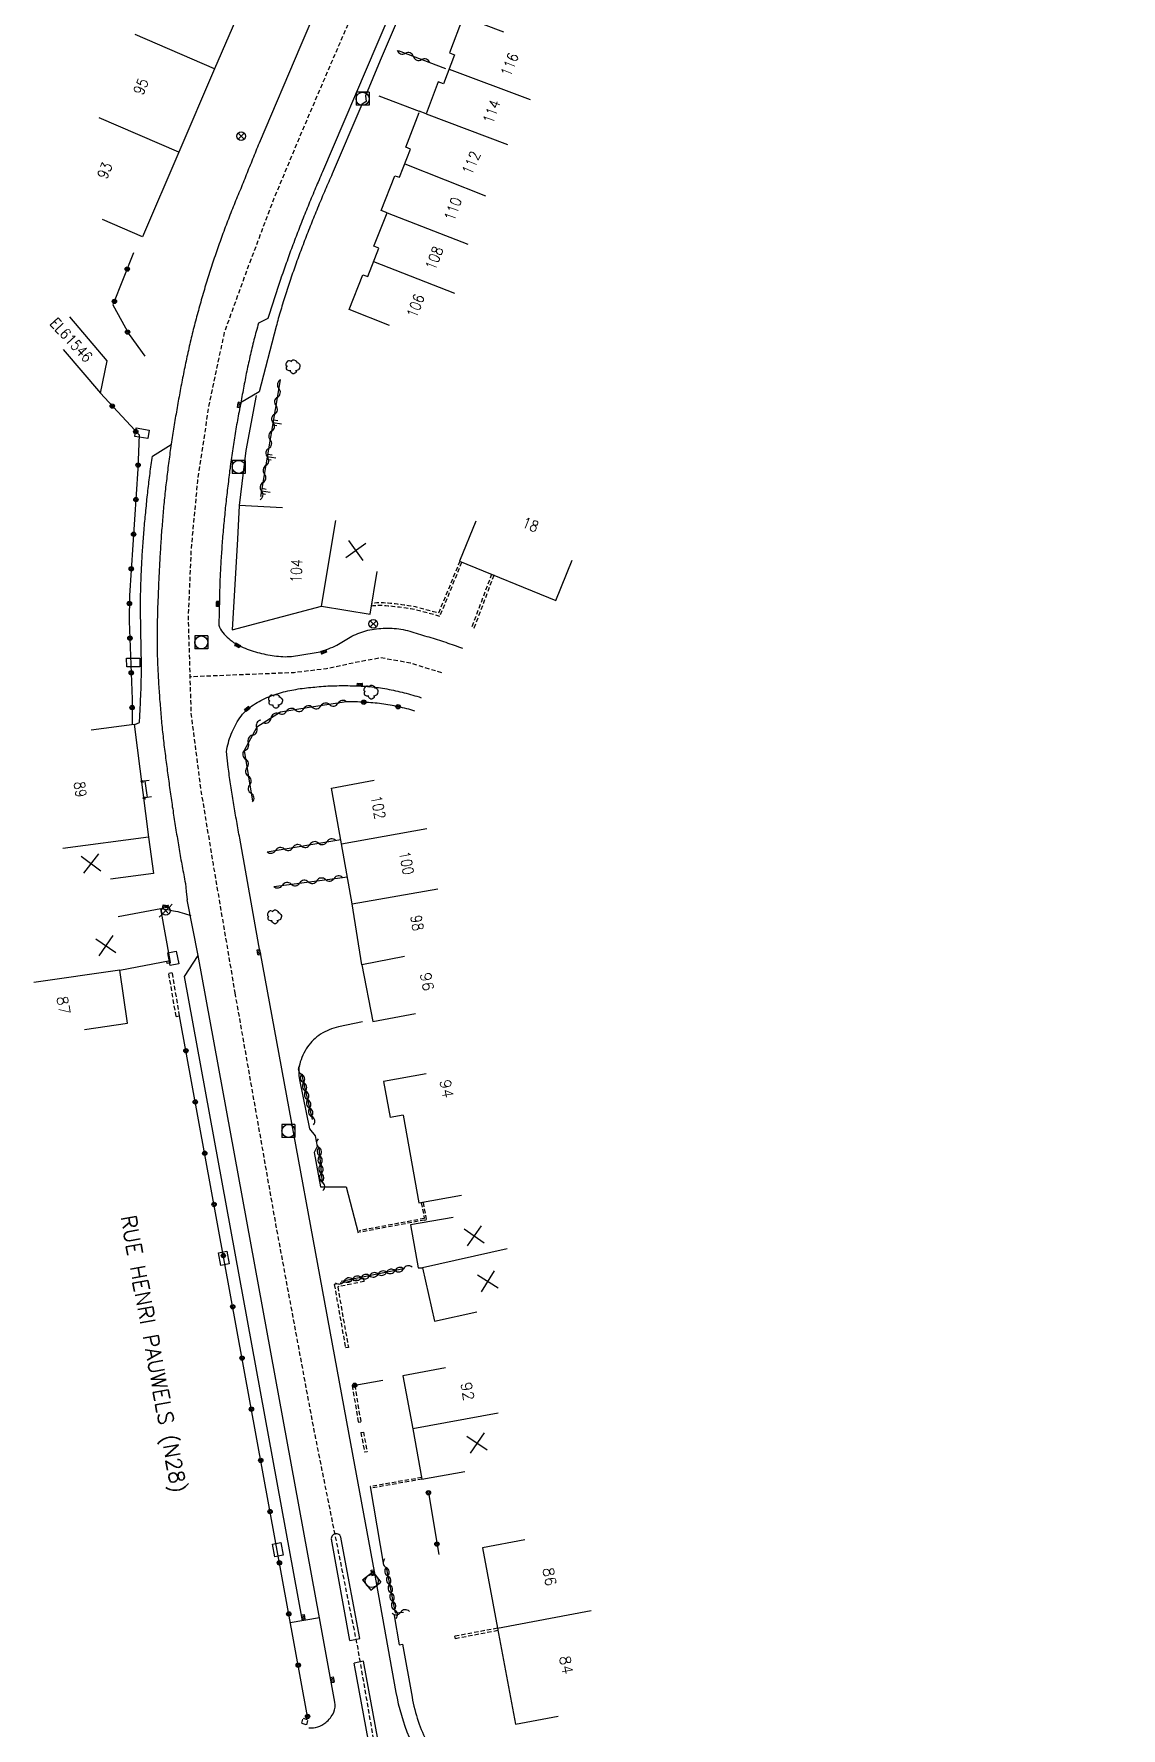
# Model space of a CAD drawing. Header units: millimetres. Extents: x 146015 to 146986, y 143000 to 144000.
# Drawn here: x 146299.7 to 146425, y 143536.3 to 143731.6 of the extents above; entities that cross this region are included whole.
import ezdxf
from ezdxf.enums import TextEntityAlignment as Align

# ---------------------------------------------------------------- set-up
doc = ezdxf.new("R2010")
doc.units = ezdxf.units.MM
doc.linetypes.add('DASHED', pattern=[0.75, 0.5, -0.25])
doc.layers.get('0').update_dxf_attribs({"linetype": 'CONTINUOUS'})
for name, color, linetype in [('W0001', 6, 'DASHED'), ('W0008', 7, 'CONTINUOUS'), ('W0017', 7, 'CONTINUOUS'), ('W0100', 7, 'CONTINUOUS'), ('W0105', 7, 'CONTINUOUS'), ('W0112', 1, 'DASHED'), ('W0211', 2, 'CONTINUOUS'), ('W0300', 7, 'CONTINUOUS'), ('W0310', 3, 'CONTINUOUS'), ('W0322', 7, 'CONTINUOUS'), ('W0400', 7, 'CONTINUOUS'), ('W0420', 7, 'CONTINUOUS'), ('W0454', 7, 'CONTINUOUS'), ('W0469', 7, 'CONTINUOUS'), ('W0984', 7, 'CONTINUOUS'), ('W0989', 7, 'CONTINUOUS'), ('W0991', 7, 'CONTINUOUS'), ('W1102', 7, 'CONTINUOUS'), ('W1471', 7, 'CONTINUOUS')]:
    doc.layers.add(name, color=color, linetype=linetype)
doc.styles.get("Standard").update_dxf_attribs({"font": 'romans.shx', "width": 0.85})

# ---------------------------------------------------------------- blocks, each defined once
blk = doc.blocks.new('T300')
for p, q in [((-0.8, 0.51), (-0.86, 0.34)), ((-0.86, 0.34), (-0.86, 0.17)), ((-0.86, 0.17), (-0.74, 0.06)), ((-0.69, 0.63), (-0.8, 0.51)), ((-0.8, -0.06), (-0.74, 0.06)), ((-0.74, 0.06), (-0.69, 0.11)), ((-0.57, 0.69), (-0.69, 0.63)), ((-0.46, 0.69), (-0.57, 0.69)), ((-0.29, 0.63), (-0.46, 0.69)), ((-0.29, 0.63), (-0.17, 0.74)), ((-0.23, 0.57), (-0.29, 0.63)), ((-0.17, 0.74), (-0.06, 0.8)), ((-0.06, 0.8), (0.06, 0.8)), ((0.06, 0.8), (0.23, 0.74)), ((0.23, 0.74), (0.34, 0.63)), ((0.34, 0.63), (0.4, 0.51)), ((0.46, 0.46), (0.34, 0.46)), ((0.4, 0.51), (0.4, 0.46)), ((0.57, 0.4), (0.46, 0.46)), ((0.57, 0.4), (0.69, 0.29)), ((0.69, 0.29), (0.74, 0.17)), ((0.74, 0.06), (0.69, -0.17)), ((0.74, 0.17), (0.74, 0.06)), ((-0.8, -0.17), (-0.8, -0.06)), ((-0.8, -0.23), (-0.8, -0.17)), ((-0.74, -0.34), (-0.8, -0.23)), ((-0.69, -0.4), (-0.74, -0.34)), ((-0.51, -0.46), (-0.69, -0.4)), ((-0.4, -0.46), (-0.51, -0.46)), ((-0.4, -0.46), (-0.34, -0.46)), ((-0.34, -0.46), (-0.34, -0.4)), ((-0.34, -0.51), (-0.34, -0.46)), ((-0.29, -0.63), (-0.34, -0.51)), ((-0.17, -0.74), (-0.29, -0.63)), ((-0.06, -0.8), (-0.17, -0.74)), ((0.06, -0.8), (-0.06, -0.8)), ((0.17, -0.74), (0.06, -0.8)), ((0.23, -0.69), (0.17, -0.74)), ((0.29, -0.46), (0.23, -0.46)), ((0.29, -0.63), (0.23, -0.69)), ((0.46, -0.4), (0.29, -0.46)), ((0.34, -0.51), (0.29, -0.63)), ((0.34, -0.51), (0.34, -0.46)), ((0.57, -0.34), (0.46, -0.4)), ((0.63, -0.29), (0.57, -0.34)), ((0.69, -0.17), (0.63, -0.29))]:
    blk.add_line(p, q)
blk = doc.blocks.new('T420')
for p, q in [((0.75, 0.75), (-0.75, 0.75)), ((-0.75, 0.75), (-0.75, -0.75)), ((0.75, 0.75), (0.75, -0.75)), ((0.75, -0.75), (-0.75, -0.75))]:
    blk.add_line(p, q)
blk.add_ellipse((0, 0), major_axis=(-0.53, 0.53), ratio=1, start_param=3.926991, end_param=10.210176)
blk = doc.blocks.new('T400')
for p, q in [((-0.15, 0.3), (0.15, 0.3)), ((-0.15, -0.25), (-0.15, 0.3)), ((-0.15, 0.15), (0.15, 0.15)), ((-0.15, 0), (0.15, 0)), ((0.15, 0.3), (0.15, -0.25)), ((-0.15, -0.15), (0.15, -0.15)), ((-0.15, -0.25), (-0.15, -0.3)), ((-0.15, -0.3), (0.15, -0.3)), ((0.15, -0.3), (0.15, -0.25))]:
    blk.add_line(p, q)
blk = doc.blocks.new('t105o')
for p, q in [((-0.5, 0), (0.5, 0)), ((0.5, 0), (0.2, 0.1)), ((0.5, 0), (0.2, -0.1))]:
    blk.add_line(p, q)
blk = doc.blocks.new('T454')
for p, q in [((-0.25, 0.25), (0.25, -0.25)), ((-0.25, -0.25), (0.25, 0.25)), ((0.75, 0.75), (0.375, 0.375)), ((-0.375, -0.375), (-0.75, -0.75))]:
    blk.add_line(p, q)
blk.add_ellipse((0, 0), major_axis=(0.354, 0.354), ratio=1, start_param=5.497787143782138, end_param=11.78097245096172)
blk = doc.blocks.new('t322o')
at = {"color": 0, "linetype": 'Continuous'}
for radius in [0.25, 0.15]:
    blk.add_circle((0, 0), radius, dxfattribs=at)
blk = doc.blocks.new('t310o')
at = {"color": 0, "linetype": 'Continuous'}
for centre, start, end in [((-0.5, 0.38), 216.8699, 323.1304), ((0.5, -0.37), 36.8699, 143.1303)]:
    blk.add_arc(centre, 0.625, start, end, dxfattribs=at)
blk = doc.blocks.new('t991o')
at = {"color": 0, "linetype": 'Continuous'}
for p, q in [((-1, 1), (1, -1)), ((-1, -1), (1, 1))]:
    blk.add_line(p, q, dxfattribs=at)
blk = doc.blocks.new('t211o')
at = {"color": 0, "linetype": 'Continuous'}
for p, q in [((-0.29, 0.5), (-0.29, 0)), ((0, 1), (0, 0)), ((0.29, 0.5), (0.29, 0))]:
    blk.add_line(p, q, dxfattribs=at)
blk = doc.blocks.new('T1471')
at = {"color": 0, "linetype": 'Continuous', "flags": 128}
blk.add_lwpolyline([(-0.75, -0.5), (-0.75, 0.5), (0.75, 0.5), (0.75, -0.5), (-0.75, -0.5)], dxfattribs=at)
blk = doc.blocks.new('T469')
at = {"color": 0, "linetype": 'Continuous', "flags": 128}
for points in [[(-0.35, 0.35), (0.35, -0.35)], [(-0.35, -0.35), (0.35, 0.35)]]:
    blk.add_lwpolyline(points, dxfattribs=at)
at = {"color": 0, "linetype": 'Continuous'}
blk.add_circle((0, 0), 0.5, dxfattribs=at)

msp = doc.modelspace()

# ---------------------------------------------------------------- linework, layer by layer
at = {"layer": 'W0001', "flags": 128}
for points in [[(146487.06, 144000), (146476.39, 143986.57), (146460.61, 143966.2), (146439.11, 143937.93), (146431.5, 143927.65), (146421.36, 143913.58), (146412.38, 143900.26), (146406.71, 143891.06), (146401.04, 143880.87), (146395.14, 143869.39), (146391.38, 143861.63), (146386.93, 143852.23), (146382.24, 143841.73), (146377.17, 143830.24), (146369.69, 143812.89), (146363.93, 143799.52), (146357.51, 143784.75), (146354.97, 143778.91), (146349.89, 143766.56), (146346.85, 143758.36), (146341.66, 143746.24), (146335.31, 143731.4), (146330.65, 143720.51), (146327.37, 143712.66), (146324.45, 143704.92), (146321.64, 143697.2), (146319.84, 143688.68), (146318.55, 143680.07), (146317.81, 143672.15), (146317.48, 143664.25), (146317.81, 143653.3), (146318.9, 143644.72), (146320.35, 143635.95), (146322.87, 143621.07)], [(146346.72, 143657.96), (146343.13, 143659.09), (146339.67, 143659.7), (146336.69, 143659.14), (146333.44, 143658.44), (146329.7, 143657.99), (146317.69, 143657.51)], [(146322.87, 143621.07), (146327.57, 143594.36), (146331.92, 143570.92), (146337.03, 143545.48), (146339.3, 143532.31), (146343.62, 143508.95), (146347.32, 143503.16), (146352.6, 143500.94), (146359.3, 143502.8), (146361.26, 143507.16), (146360.66, 143511.76), (146357.32, 143514.79), (146351.65, 143516.84), (146346.16, 143513.95), (146343.62, 143508.95)]]:
    msp.add_lwpolyline(points, dxfattribs=at)
at = {"layer": 'W0001'}
msp.add_lwpolyline([(146322.87, 143621.07), (146322.87, 143621.07)], dxfattribs=at)
at = {"layer": 'W0008', "flags": 128}
for points in [[(146346.4, 143767.46), (146330.49, 143730.35), (146325.66, 143719.03), (146325.57, 143718.8), (146325.47, 143718.57), (146325.38, 143718.34), (146325.29, 143718.12), (146325.2, 143717.89), (146325.1, 143717.66), (146325.01, 143717.43), (146324.92, 143717.2), (146324.83, 143716.98), (146324.74, 143716.75), (146324.64, 143716.52), (146324.55, 143716.29), (146324.46, 143716.06), (146324.37, 143715.84), (146324.27, 143715.61), (146324.18, 143715.38), (146324.09, 143715.15), (146324, 143714.92), (146323.91, 143714.69), (146323.81, 143714.47), (146323.72, 143714.24), (146323.63, 143714.01), (146323.54, 143713.78), (146323.44, 143713.55), (146323.34, 143713.32), (146323.24, 143713.09), (146323.15, 143712.85), (146323.05, 143712.62), (146322.96, 143712.39), (146322.86, 143712.16), (146322.77, 143711.92), (146322.67, 143711.69), (146322.58, 143711.46), (146322.49, 143711.22), (146322.39, 143710.99), (146322.3, 143710.75), (146322.21, 143710.52), (146322.12, 143710.28), (146322.03, 143710.05), (146321.94, 143709.81), (146321.85, 143709.58), (146321.76, 143709.34), (146321.67, 143709.11), (146321.59, 143708.87), (146321.5, 143708.64), (146321.41, 143708.4), (146321.33, 143708.16), (146321.24, 143707.93), (146321.16, 143707.69), (146321.07, 143707.45), (146320.99, 143707.22), (146320.9, 143706.98), (146320.82, 143706.74), (146320.74, 143706.5), (146320.66, 143706.27), (146320.58, 143706.03), (146320.5, 143705.79), (146320.42, 143705.55), (146320.34, 143705.31), (146320.26, 143705.07), (146320.18, 143704.83), (146320.1, 143704.59), (146320.02, 143704.35), (146319.94, 143704.11), (146319.87, 143703.87), (146319.79, 143703.63), (146319.72, 143703.39), (146319.64, 143703.14), (146319.57, 143702.9), (146319.49, 143702.66), (146319.42, 143702.42), (146319.35, 143702.18), (146319.28, 143701.94), (146319.21, 143701.69), (146319.13, 143701.45), (146319.06, 143701.21), (146318.99, 143700.97), (146318.93, 143700.72), (146318.86, 143700.48), (146318.79, 143700.24), (146318.72, 143699.99), (146318.66, 143699.75), (146318.59, 143699.5), (146318.52, 143699.26), (146318.46, 143699.02), (146318.39, 143698.77), (146318.33, 143698.53), (146318.27, 143698.28), (146318.2, 143698.04), (146318.14, 143697.79), (146318.08, 143697.55), (146318.02, 143697.31), (146317.96, 143697.07), (146317.9, 143696.83), (146317.85, 143696.59), (146317.79, 143696.35), (146317.73, 143696.1), (146317.68, 143695.86), (146317.62, 143695.62), (146317.57, 143695.38), (146317.51, 143695.14), (146317.46, 143694.89), (146317.4, 143694.65), (146317.35, 143694.41), (146317.3, 143694.17), (146317.25, 143693.92), (146317.19, 143693.68), (146317.14, 143693.44), (146317.09, 143693.19), (146317.04, 143692.95), (146316.99, 143692.71), (146316.94, 143692.46), (146316.9, 143692.22), (146316.85, 143691.98), (146316.8, 143691.73), (146316.75, 143691.49), (146316.71, 143691.25), (146316.66, 143691), (146316.61, 143690.76), (146316.57, 143690.51), (146316.52, 143690.27), (146316.48, 143690.02), (146316.43, 143689.78), (146316.39, 143689.54), (146316.34, 143689.29), (146316.3, 143689.05), (146316.26, 143688.8), (146316.21, 143688.55), (146316.17, 143688.31), (146316.13, 143688.06), (146316.09, 143687.81), (146316.04, 143687.57), (146316, 143687.32), (146315.96, 143687.07), (146315.92, 143686.82), (146315.88, 143686.58), (146315.84, 143686.33), (146315.8, 143686.08), (146315.76, 143685.83), (146315.72, 143685.59), (146315.68, 143685.34), (146315.65, 143685.09), (146315.61, 143684.84), (146315.57, 143684.6), (146315.54, 143684.35), (146315.5, 143684.1), (146315.46, 143683.85), (146315.43, 143683.6), (146315.39, 143683.36), (146315.36, 143683.11), (146315.32, 143682.86), (146315.29, 143682.61), (146315.26, 143682.36), (146315.22, 143682.11), (146315.19, 143681.87), (146315.16, 143681.62), (146315.13, 143681.37), (146315.1, 143681.12), (146315.07, 143680.87), (146315.03, 143680.62), (146315.01, 143680.37), (146314.98, 143680.12), (146314.95, 143679.88), (146314.92, 143679.63), (146314.89, 143679.38), (146314.86, 143679.13), (146314.84, 143678.88), (146314.81, 143678.63), (146314.78, 143678.38), (146314.76, 143678.13), (146314.73, 143677.89), (146314.71, 143677.64), (146314.68, 143677.39), (146314.66, 143677.14), (146314.64, 143676.89), (146314.61, 143676.64), (146314.59, 143676.39), (146314.57, 143676.14), (146314.55, 143675.89), (146314.53, 143675.65), (146314.51, 143675.4), (146314.49, 143675.15), (146314.47, 143674.9), (146314.45, 143674.65), (146314.43, 143674.4), (146314.41, 143674.15), (146314.39, 143673.9), (146314.38, 143673.65), (146314.36, 143673.4), (146314.34, 143673.15), (146314.33, 143672.9), (146314.31, 143672.65), (146314.29, 143672.4), (146314.28, 143672.16), (146314.26, 143671.91), (146314.25, 143671.66), (146314.23, 143671.41), (146314.22, 143671.16), (146314.21, 143670.91), (146314.19, 143670.66), (146314.18, 143670.41), (146314.17, 143670.16), (146314.15, 143669.91), (146314.14, 143669.66), (146314.13, 143669.41), (146314.12, 143669.16), (146314.1, 143668.91), (146314.09, 143668.66), (146314.08, 143668.41), (146314.07, 143668.16), (146314.06, 143667.9), (146314.05, 143667.65), (146314.04, 143667.4), (146314.03, 143667.15), (146314.02, 143666.9), (146314.01, 143666.65), (146314, 143666.4), (146313.99, 143666.14), (146313.98, 143665.89), (146313.97, 143665.64), (146313.96, 143665.39), (146313.96, 143665.14), (146313.95, 143664.89), (146313.94, 143664.64), (146313.94, 143664.39), (146313.93, 143664.13), (146313.93, 143663.88), (146313.92, 143663.63), (146313.92, 143663.38), (146313.92, 143663.13), (146313.91, 143662.88), (146313.91, 143662.63), (146313.91, 143662.37), (146313.91, 143662.12), (146313.91, 143661.87), (146313.91, 143661.62), (146313.91, 143661.37), (146313.91, 143661.12), (146313.92, 143660.86), (146313.92, 143660.61), (146313.92, 143660.36), (146313.93, 143660.11), (146313.93, 143659.86), (146313.94, 143659.61), (146313.95, 143659.37), (146313.96, 143659.12), (146313.97, 143658.87), (146313.98, 143658.62), (146313.99, 143658.37), (146314, 143658.13), (146314.01, 143657.88), (146314.02, 143657.63), (146314.04, 143657.38), (146314.05, 143657.13), (146314.07, 143656.89), (146314.08, 143656.64), (146314.1, 143656.39), (146314.11, 143656.14), (146314.13, 143655.9), (146314.15, 143655.65), (146314.17, 143655.4), (146314.18, 143655.15), (146314.2, 143654.91), (146314.22, 143654.66), (146314.24, 143654.41), (146314.26, 143654.16), (146314.28, 143653.92), (146314.3, 143653.67), (146314.32, 143653.42), (146314.34, 143653.17), (146314.37, 143652.93), (146314.39, 143652.68), (146314.41, 143652.43), (146314.43, 143652.18), (146314.45, 143651.93), (146314.48, 143651.68), (146314.5, 143651.42), (146314.53, 143651.17), (146314.56, 143650.92), (146314.59, 143650.67), (146314.61, 143650.42), (146314.64, 143650.17), (146314.67, 143649.91), (146314.7, 143649.66), (146314.73, 143649.41), (146314.76, 143649.16), (146314.79, 143648.91), (146314.83, 143648.66), (146314.86, 143648.41), (146314.89, 143648.15), (146314.92, 143647.91), (146314.95, 143647.67), (146314.98, 143647.42), (146315.02, 143647.18), (146315.05, 143646.93), (146315.08, 143646.69), (146315.11, 143646.44), (146315.15, 143646.2), (146315.18, 143645.96), (146315.21, 143645.71), (146315.24, 143645.47), (146315.28, 143645.22), (146315.31, 143644.98), (146315.35, 143644.74), (146315.38, 143644.49), (146315.41, 143644.25), (146315.45, 143644), (146315.48, 143643.76), (146315.52, 143643.52), (146315.56, 143643.27), (146315.59, 143643.03), (146315.63, 143642.79), (146315.66, 143642.54), (146315.7, 143642.3), (146315.74, 143642.06), (146315.77, 143641.81), (146315.81, 143641.57), (146315.85, 143641.33), (146315.89, 143641.08), (146315.92, 143640.84), (146315.96, 143640.59), (146316, 143640.35), (146316.04, 143640.1), (146316.08, 143639.85), (146316.12, 143639.61), (146316.16, 143639.36), (146316.2, 143639.11), (146316.24, 143638.87), (146316.28, 143638.62), (146316.32, 143638.37), (146316.37, 143638.13), (146316.41, 143637.88), (146316.45, 143637.63), (146316.49, 143637.39), (146316.54, 143637.14), (146316.58, 143636.9), (146316.62, 143636.65), (146316.66, 143636.4), (146316.71, 143636.16), (146316.75, 143635.91), (146316.8, 143635.67), (146316.84, 143635.42), (146316.89, 143635.17), (146316.93, 143634.93), (146316.98, 143634.68), (146317.02, 143634.44), (146317.07, 143634.19), (146317.11, 143633.94), (146317.16, 143633.7), (146317.27, 143632.76), (146317.39, 143631.81)], [(146346, 143746.19), (146339.25, 143730.4), (146332.97, 143715.72), (146332.87, 143715.49), (146332.77, 143715.26), (146332.67, 143715.03), (146332.57, 143714.8), (146332.47, 143714.56), (146332.37, 143714.33), (146332.27, 143714.1), (146332.17, 143713.87), (146332.07, 143713.64), (146331.98, 143713.41), (146331.88, 143713.17), (146331.78, 143712.94), (146331.68, 143712.71), (146331.59, 143712.48), (146331.49, 143712.25), (146331.4, 143712.01), (146331.3, 143711.78), (146331.21, 143711.55), (146331.11, 143711.31), (146331.02, 143711.08), (146330.92, 143710.85), (146330.83, 143710.61), (146330.74, 143710.38), (146330.64, 143710.14), (146330.55, 143709.91), (146330.46, 143709.68), (146330.37, 143709.44), (146330.28, 143709.21), (146330.19, 143708.97), (146330.1, 143708.74), (146330.01, 143708.5), (146329.92, 143708.27), (146329.83, 143708.03), (146329.74, 143707.8), (146329.65, 143707.56), (146329.56, 143707.33), (146329.48, 143707.1), (146329.39, 143706.86), (146329.3, 143706.63), (146329.22, 143706.39), (146329.13, 143706.16), (146329.05, 143705.92), (146328.96, 143705.69), (146328.88, 143705.45), (146328.8, 143705.22), (146328.71, 143704.98), (146328.63, 143704.75), (146328.55, 143704.51), (146328.47, 143704.28), (146328.39, 143704.04), (146328.3, 143703.8), (146328.22, 143703.57), (146328.14, 143703.33), (146328.06, 143703.1), (146327.98, 143702.86), (146327.91, 143702.62), (146327.83, 143702.39), (146327.75, 143702.15), (146327.67, 143701.91), (146327.59, 143701.67), (146327.52, 143701.44), (146327.44, 143701.2), (146327.36, 143700.96), (146327.29, 143700.72), (146326.68, 143698.82), (146325.6, 143698.28), (146325.53, 143698.05), (146325.46, 143697.81), (146325.39, 143697.57), (146325.33, 143697.33), (146325.26, 143697.09), (146325.2, 143696.85), (146325.13, 143696.61), (146325.07, 143696.37), (146325.01, 143696.13), (146324.95, 143695.89), (146324.89, 143695.65), (146324.83, 143695.4), (146324.77, 143695.16), (146324.72, 143694.92), (146324.66, 143694.68), (146324.61, 143694.44), (146324.55, 143694.19), (146324.5, 143693.95), (146324.45, 143693.71), (146324.39, 143693.47), (146324.34, 143693.23), (146324.29, 143692.98), (146324.24, 143692.74), (146324.19, 143692.5), (146324.14, 143692.25), (146324.1, 143692.01), (146324.05, 143691.77), (146324, 143691.52), (146323.95, 143691.28), (146323.91, 143691.04), (146323.86, 143690.79), (146323.81, 143690.55), (146323.77, 143690.31), (146323.72, 143690.06), (146323.67, 143689.82), (146323.63, 143689.58), (146323.58, 143689.33), (146323.54, 143689.09), (146323.49, 143688.84), (146323.44, 143688.59), (146323.39, 143688.33), (146323.35, 143688.08), (146323.3, 143687.83), (146323.25, 143687.58), (146323.21, 143687.33), (146323.16, 143687.08), (146323.12, 143686.82), (146323.07, 143686.57), (146323.03, 143686.32), (146322.99, 143686.07), (146322.94, 143685.82), (146322.9, 143685.56), (146322.86, 143685.31), (146322.82, 143685.06), (146322.78, 143684.81), (146322.74, 143684.55), (146322.7, 143684.3), (146322.66, 143684.05), (146322.62, 143683.8), (146322.59, 143683.55), (146322.55, 143683.29), (146322.51, 143683.04), (146322.48, 143682.79), (146322.44, 143682.54), (146322.41, 143682.29), (146322.37, 143682.03), (146322.34, 143681.78), (146322.31, 143681.53), (146322.27, 143681.28), (146322.24, 143681.03), (146322.21, 143680.77), (146322.18, 143680.52), (146322.15, 143680.27), (146322.12, 143680.02), (146322.09, 143679.76), (146322.06, 143679.51), (146322.03, 143679.26), (146322, 143679), (146321.97, 143678.75), (146321.94, 143678.5), (146321.91, 143678.25), (146321.88, 143677.99), (146321.86, 143677.74), (146321.83, 143677.49), (146321.8, 143677.24), (146321.77, 143676.98), (146321.75, 143676.73), (146321.72, 143676.48), (146321.7, 143676.23), (146321.67, 143675.97), (146321.65, 143675.72), (146321.62, 143675.47), (146321.6, 143675.21), (146321.57, 143674.96), (146321.55, 143674.71), (146321.53, 143674.46), (146321.51, 143674.2), (146321.48, 143673.95), (146321.46, 143673.7), (146321.44, 143673.44), (146321.42, 143673.19), (146321.4, 143672.94), (146321.38, 143672.68), (146321.37, 143672.43), (146321.35, 143672.18), (146321.33, 143671.94), (146321.31, 143671.7), (146321.3, 143671.45), (146321.28, 143671.21), (146321.27, 143670.96), (146321.25, 143670.72), (146321.24, 143670.47), (146321.23, 143670.23), (146321.21, 143669.98), (146321.2, 143669.74), (146321.19, 143669.49), (146321.18, 143669.25), (146321.17, 143669.01), (146321.15, 143668.76), (146321.14, 143668.52), (146321.13, 143668.27), (146321.12, 143668.03), (146321.12, 143667.78), (146321.11, 143667.54), (146321.1, 143667.29), (146321.09, 143667.05), (146321.09, 143666.8), (146321.08, 143666.56), (146321.01, 143663.46), (146321.1, 143663.24), (146321.21, 143663.02), (146321.33, 143662.81), (146321.48, 143662.62), (146321.64, 143662.43), (146321.81, 143662.25), (146321.98, 143662.08), (146322.16, 143661.92), (146322.34, 143661.76), (146322.54, 143661.62), (146322.73, 143661.48), (146322.94, 143661.35), (146323.16, 143661.23), (146323.38, 143661.12), (146323.61, 143661.01), (146323.83, 143660.91), (146324.06, 143660.81), (146324.29, 143660.72), (146324.53, 143660.63), (146324.76, 143660.55), (146324.99, 143660.47), (146325.23, 143660.4), (146325.47, 143660.33), (146325.71, 143660.27), (146325.95, 143660.21), (146326.19, 143660.15), (146326.43, 143660.1), (146326.68, 143660.06), (146326.92, 143660.01), (146327.17, 143659.97), (146327.41, 143659.94), (146327.66, 143659.9), (146327.91, 143659.88), (146328.16, 143659.85), (146328.4, 143659.84), (146328.65, 143659.83), (146328.89, 143659.84), (146329.14, 143659.85), (146329.38, 143659.87), (146329.63, 143659.9), (146329.87, 143659.94), (146330.11, 143659.99), (146332.71, 143660.4), (146332.95, 143660.48), (146333.2, 143660.56), (146333.43, 143660.65), (146333.68, 143660.75), (146333.91, 143660.85), (146334.15, 143660.95), (146334.39, 143661.06), (146334.62, 143661.18), (146336.37, 143662.19), (146336.59, 143662.3), (146336.81, 143662.4), (146337.03, 143662.5), (146337.26, 143662.59), (146337.49, 143662.67), (146337.72, 143662.75), (146337.95, 143662.82), (146338.19, 143662.88), (146338.43, 143662.93), (146338.69, 143662.98), (146338.94, 143663.02), (146339.2, 143663.05), (146339.45, 143663.08), (146339.71, 143663.1), (146339.97, 143663.12), (146340.22, 143663.13), (146340.48, 143663.13), (146340.74, 143663.13), (146340.99, 143663.11), (146341.25, 143663.1), (146341.51, 143663.07), (146341.77, 143663.04), (146342.02, 143663), (146342.27, 143662.96), (146342.52, 143662.9), (146342.77, 143662.84), (146343.02, 143662.78), (146343.27, 143662.71), (146343.51, 143662.63), (146343.76, 143662.56), (146344, 143662.48), (146344.25, 143662.4), (146344.49, 143662.33), (146344.73, 143662.25), (146344.98, 143662.18), (146345.22, 143662.11), (146345.47, 143662.03), (146345.71, 143661.96), (146345.96, 143661.88), (146346.2, 143661.8), (146346.45, 143661.73), (146346.69, 143661.65), (146346.93, 143661.57), (146347.18, 143661.49), (146347.42, 143661.4), (146347.66, 143661.32), (146347.9, 143661.24), (146348.14, 143661.15), (146348.38, 143661.07), (146348.63, 143660.98), (146348.87, 143660.89), (146349.11, 143660.81)], [(146347.76, 143747.58), (146339.63, 143728.56), (146337.92, 143724.48), (146338.01, 143723.85), (146337.5, 143723.49), (146334.1, 143715.51), (146333.99, 143715.28), (146333.89, 143715.05), (146333.79, 143714.82), (146333.69, 143714.59), (146333.59, 143714.36), (146333.49, 143714.12), (146333.39, 143713.89), (146333.29, 143713.66), (146333.19, 143713.43), (146333.09, 143713.2), (146332.99, 143712.96), (146332.89, 143712.73), (146332.8, 143712.5), (146332.7, 143712.26), (146332.6, 143712.03), (146332.5, 143711.8), (146332.41, 143711.56), (146332.31, 143711.33), (146332.21, 143711.1), (146332.12, 143710.86), (146332.02, 143710.63), (146331.93, 143710.39), (146331.83, 143710.16), (146331.74, 143709.92), (146331.65, 143709.69), (146331.55, 143709.46), (146331.46, 143709.22), (146331.37, 143708.98), (146331.27, 143708.75), (146331.18, 143708.51), (146331.09, 143708.28), (146331, 143708.04), (146330.91, 143707.81), (146330.82, 143707.57), (146330.73, 143707.33), (146330.64, 143707.1), (146330.55, 143706.86), (146330.46, 143706.63), (146330.37, 143706.39), (146330.29, 143706.16), (146330.2, 143705.93), (146330.11, 143705.69), (146330.03, 143705.46), (146329.94, 143705.22), (146329.86, 143704.99), (146329.78, 143704.75), (146329.69, 143704.51), (146329.61, 143704.28), (146329.53, 143704.04), (146329.45, 143703.81), (146329.37, 143703.57), (146329.29, 143703.33), (146329.21, 143703.1), (146329.13, 143702.86), (146329.05, 143702.62), (146328.97, 143702.39), (146328.9, 143702.15), (146328.82, 143701.91), (146328.74, 143701.67), (146328.67, 143701.43), (146328.59, 143701.2), (146328.52, 143700.96), (146328.44, 143700.73), (146328.37, 143700.49), (146328.3, 143700.26), (146328.23, 143700.02), (146328.16, 143699.78), (146328.09, 143699.55), (146328.02, 143699.31), (146327.95, 143699.07), (146327.88, 143698.84), (146327.82, 143698.6), (146327.75, 143698.36), (146327.69, 143698.12), (146327.62, 143697.89), (146325.68, 143690.36), (146323.53, 143689.09)], [(146311.32, 143652.02), (146311.86, 143652.26), (146311.88, 143652.51), (146311.9, 143652.76), (146311.91, 143653), (146311.93, 143653.25), (146311.94, 143653.5), (146311.95, 143653.75), (146311.97, 143654), (146311.98, 143654.25), (146311.99, 143654.5), (146312, 143654.74), (146312.01, 143654.99), (146312.02, 143655.24), (146312.03, 143655.49), (146312.04, 143655.74), (146312.05, 143655.99), (146312.06, 143656.24), (146312.07, 143656.48), (146312.07, 143656.73), (146312.08, 143656.98), (146312.08, 143657.23), (146312.09, 143657.48), (146312.09, 143657.73), (146312.1, 143657.98), (146312.1, 143658.22), (146312.1, 143658.47), (146312.1, 143658.72), (146312.1, 143658.97), (146312.1, 143659.22), (146312.09, 143659.47), (146312.09, 143659.71), (146312.08, 143659.96), (146312.08, 143660.21), (146312.07, 143660.46), (146312.06, 143660.71), (146311.99, 143665.29), (146311.99, 143665.54), (146311.99, 143665.8), (146311.99, 143666.05), (146312, 143666.3), (146312, 143666.56), (146312.01, 143666.81), (146312.01, 143667.07), (146312.02, 143667.32), (146312.02, 143667.57), (146312.03, 143667.83), (146312.04, 143668.08), (146312.04, 143668.34), (146312.05, 143668.59), (146312.06, 143668.84), (146312.07, 143669.1), (146312.08, 143669.35), (146312.09, 143669.61), (146312.1, 143669.86), (146312.11, 143670.11), (146312.13, 143670.37), (146312.14, 143670.62), (146312.15, 143670.87), (146312.17, 143671.13), (146312.18, 143671.38), (146312.2, 143671.64), (146312.21, 143671.89), (146312.23, 143672.14), (146312.25, 143672.4), (146312.26, 143672.65), (146312.28, 143672.9), (146312.3, 143673.16), (146312.32, 143673.41), (146312.34, 143673.67), (146312.36, 143673.92), (146312.38, 143674.17), (146312.4, 143674.43), (146312.43, 143674.68), (146312.45, 143674.93), (146312.47, 143675.19), (146312.49, 143675.44), (146312.52, 143675.69), (146312.54, 143675.95), (146312.57, 143676.2), (146312.59, 143676.45), (146312.61, 143676.7), (146312.64, 143676.96), (146312.67, 143677.21), (146312.69, 143677.46), (146312.72, 143677.72), (146312.74, 143677.97), (146312.77, 143678.22), (146312.8, 143678.48), (146312.82, 143678.73), (146312.85, 143678.98), (146312.88, 143679.23), (146312.91, 143679.48), (146312.94, 143679.72), (146312.97, 143679.97), (146313, 143680.22), (146313.03, 143680.47), (146313.06, 143680.72), (146313.09, 143680.97), (146313.12, 143681.22), (146313.16, 143681.47), (146313.19, 143681.72), (146313.22, 143681.97), (146313.26, 143682.22), (146313.29, 143682.47), (146313.33, 143682.71), (146313.36, 143682.96), (146315.51, 143684.29)], [(146325.74, 143625.89), (146323.43, 143638.9), (146323.39, 143639.14), (146323.34, 143639.38), (146323.3, 143639.62), (146323.26, 143639.87), (146323.21, 143640.11), (146323.17, 143640.35), (146323.13, 143640.59), (146323.08, 143640.83), (146323.04, 143641.08), (146323, 143641.32), (146322.96, 143641.56), (146322.92, 143641.8), (146322.87, 143642.05), (146322.83, 143642.29), (146322.79, 143642.53), (146322.75, 143642.77), (146322.71, 143643.02), (146322.67, 143643.26), (146322.63, 143643.5), (146322.6, 143643.74), (146322.56, 143643.99), (146322.52, 143644.23), (146322.48, 143644.46), (146322.45, 143644.7), (146322.41, 143644.94), (146322.37, 143645.18), (146322.34, 143645.42), (146322.3, 143645.66), (146322.27, 143645.9), (146322.23, 143646.14), (146322.2, 143646.38), (146322.17, 143646.62), (146322.14, 143646.86), (146322.1, 143647.1), (146321.9, 143648.89), (146321.94, 143649.15), (146321.99, 143649.41), (146322.05, 143649.66), (146322.12, 143649.92), (146322.19, 143650.17), (146322.27, 143650.42), (146322.36, 143650.67), (146322.45, 143650.91), (146322.55, 143651.16), (146322.66, 143651.4), (146322.77, 143651.64), (146322.89, 143651.88), (146323.01, 143652.11), (146323.14, 143652.34), (146323.28, 143652.56), (146323.43, 143652.78), (146323.59, 143652.99), (146323.76, 143653.2), (146323.92, 143653.38), (146324.09, 143653.55), (146324.27, 143653.71), (146324.45, 143653.86), (146324.64, 143654.01), (146324.83, 143654.15), (146325.03, 143654.29), (146325.23, 143654.42), (146325.43, 143654.54), (146325.66, 143654.67), (146325.88, 143654.79), (146326.11, 143654.9), (146326.34, 143655.01), (146326.57, 143655.12), (146326.8, 143655.21), (146327.04, 143655.31), (146327.28, 143655.4), (146327.52, 143655.48), (146327.76, 143655.56), (146328, 143655.63), (146328.25, 143655.7), (146328.48, 143655.77), (146328.72, 143655.83), (146328.96, 143655.88), (146329.2, 143655.94), (146329.43, 143655.98), (146329.67, 143656.03), (146329.91, 143656.07), (146330.15, 143656.11), (146330.4, 143656.15), (146330.64, 143656.18), (146330.88, 143656.21), (146331.12, 143656.24), (146331.36, 143656.27), (146331.61, 143656.29), (146331.85, 143656.32), (146332.09, 143656.34), (146332.33, 143656.37), (146332.58, 143656.39), (146332.83, 143656.41), (146333.09, 143656.43), (146333.35, 143656.45), (146333.6, 143656.46), (146333.86, 143656.47), (146334.11, 143656.48), (146334.37, 143656.49), (146334.63, 143656.49), (146334.88, 143656.5), (146335.14, 143656.5), (146335.39, 143656.5), (146335.65, 143656.5), (146335.91, 143656.5), (146336.16, 143656.49), (146336.42, 143656.48), (146336.68, 143656.48), (146336.92, 143656.47), (146337.17, 143656.46), (146337.42, 143656.45), (146337.67, 143656.43), (146337.92, 143656.42), (146338.17, 143656.4), (146338.42, 143656.38), (146338.66, 143656.36), (146338.91, 143656.33), (146339.16, 143656.3), (146339.41, 143656.27), (146339.65, 143656.24), (146339.9, 143656.2), (146340.15, 143656.15), (146340.4, 143656.11), (146340.65, 143656.06), (146340.9, 143656.01), (146341.15, 143655.96), (146341.4, 143655.91), (146341.65, 143655.86), (146341.89, 143655.8), (146342.14, 143655.74), (146342.39, 143655.68), (146342.63, 143655.62), (146342.88, 143655.55), (146343.12, 143655.48), (146343.37, 143655.41), (146343.61, 143655.34), (146343.85, 143655.27), (146344.1, 143655.19), (146344.34, 143655.11)], [(146325.74, 143625.89), (146335.99, 143570.17), (146338.91, 143554.36), (146341.43, 143540.43)], [(146336.12, 143546.42), (146333.99, 143558.08)], [(146342.06, 143514.19), (146343.16, 143514.42), (146337.7, 143544.02), (146336.62, 143543.79)], [(146342.06, 143514.19), (146336.62, 143543.79)], [(146341.43, 143540.43), (146341.56, 143539.77), (146341.71, 143539.11), (146341.87, 143538.46), (146342.06, 143537.81), (146342.26, 143537.17), (146342.47, 143536.53), (146342.71, 143535.9), (146342.96, 143535.27), (146343.23, 143534.65), (146343.52, 143534.04), (146343.83, 143533.44), (146344.15, 143532.85), (146344.49, 143532.27), (146344.85, 143531.71), (146345.23, 143531.15), (146345.63, 143530.61), (146346.19, 143529.92), (146346.76, 143529.26), (146347.96, 143527.96)]]:
    msp.add_lwpolyline(points, dxfattribs=at)
for points in [[(146331.4, 143536.34, 0.091871), (146332.42, 143536.46, 0.091871), (146333.34, 143536.95, 0.119169), (146334.27, 143538.14, 0.153915), (146334.41, 143539.31), (146332.61, 143549.01), (146318.65, 143625.38), (146317.39, 143631.81)], [(146336.12, 143546.42), (146337.27, 143546.64), (146335.24, 143557.48), (146335.09, 143558.31, 0.212823), (146334.87, 143558.64, 0.189558), (146334.44, 143558.71, 0.193873), (146334.09, 143558.48, 0.193873), (146333.99, 143558.08)]]:
    msp.add_lwpolyline(points, format="xyb", dxfattribs=at)
at = {"layer": 'W0017', "flags": 128}
for points in [[(146339.45, 143724.48), (146344.12, 143722.71)], [(146314.38, 143630.81), (146314.62, 143630.77), (146314.86, 143630.73), (146315.1, 143630.69), (146315.33, 143630.64), (146315.57, 143630.59), (146315.81, 143630.54), (146316.04, 143630.49), (146316.28, 143630.44), (146316.53, 143630.37), (146316.79, 143630.31), (146317.05, 143630.24), (146317.3, 143630.16), (146317.56, 143630.08), (146317.81, 143630)], [(146330.66, 143548.68), (146317.06, 143622.97), (146318.65, 143625.38)], [(146338.48, 143564.16), (146340.01, 143555.09)], [(146332.61, 143549.01), (146329.26, 143548.44)]]:
    msp.add_lwpolyline(points, dxfattribs=at)
for points in [[(146337.58, 143617.72), (146334.83, 143617.15, 0.092192), (146332.76, 143616.31, 0.098829), (146331.25, 143614.85, 0.090646), (146330.34, 143612.84, 0.112522), (146330.31, 143611.05), (146331.48, 143605.4), (146332.12, 143604.59), (146332.36, 143603.37), (146332.02, 143602.67), (146332.74, 143598.72), (146335.71, 143598.71), (146337.07, 143593.41)], [(146341.22, 143549.28), (146341.82, 143545.91), (146342.18, 143545.99), (146343.29, 143539.88, 0.036356), (146344.01, 143537.1, 0.039216), (146345.05, 143534.65, 0.041489), (146346.62, 143532.18, 0.041489), (146348.58, 143530)]]:
    msp.add_lwpolyline(points, format="xyb", dxfattribs=at)
at = {"layer": 'W0100'}
for p, q in [((146314.33, 143630.75), (146309.41, 143629.85)), ((146315.41, 143624.82), (146314.33, 143630.75)), ((146309.6, 143623.71), (146315.41, 143624.82)), ((146310.48, 143617.58), (146309.6, 143623.71)), ((146305.53, 143616.87), (146310.48, 143617.58)), ((146348.05, 143595.18), (146343.12, 143594.32)), ((146343.12, 143594.32), (146343.99, 143589.38)), ((146343.99, 143589.38), (146344.5, 143589.36)), ((146344.5, 143589.36), (146345.88, 143583.22)), ((146345.88, 143583.22), (146350.76, 143584.31)), ((146347.16, 143577.83), (146342.24, 143576.91)), ((146344.44, 143565), (146349.36, 143565.91)), ((146356.31, 143558.03), (146351.4, 143557.1)), ((146355.22, 143536.76), (146360.14, 143537.68))]:
    msp.add_line(p, q, dxfattribs=at)
at = {"layer": 'W0100', "flags": 128}
for points in [[(146332.63, 143768.26), (146337.22, 143766.28), (146333.05, 143756.61), (146328.89, 143746.96), (146324.72, 143737.28), (146320.54, 143727.62), (146316.4, 143717.99), (146312.21, 143708.24), (146307.62, 143710.22)], [(146353.87, 143731.82), (146349.19, 143733.59), (146347.62, 143729.46), (146348.18, 143729.24), (146346.92, 143725.89), (146346.31, 143726.12), (146344.92, 143722.41), (146344.12, 143722.71)], [(146340.68, 143698.03), (146336.04, 143699.88), (146337.62, 143703.87), (146338.18, 143703.66), (146339.46, 143706.94), (146338.89, 143707.16), (146340.41, 143711.02), (146339.73, 143711.29), (146341.3, 143715.29), (146341.84, 143715.1), (146343.12, 143718.35), (146342.58, 143718.58), (146344.12, 143722.56)], [(146303.08, 143695.26), (146307.38, 143690.2), (146308.13, 143693.94), (146303.83, 143699.01)], [(146328.35, 143677), (146323.36, 143677.25), (146323.16, 143673.38), (146322.57, 143662.92), (146332.87, 143665.65), (146338.45, 143664.73), (146339.27, 143669.66)], [(146350.65, 143675.47), (146348.77, 143670.84), (146359.86, 143666.33), (146361.75, 143670.96)], [(146306.29, 143651.4), (146311.25, 143652.04), (146312.93, 143639.01), (146313.5, 143634.85), (146308.55, 143634.17)], [(146312.51, 143645.5), (146312.77, 143643.59)], [(146337.51, 143624.32), (146336.4, 143631.35), (146335.16, 143638.27), (146333.99, 143644.69), (146338.91, 143645.59)], [(146342.42, 143625.27), (146337.51, 143624.32)], [(146337.51, 143624.32), (146338.78, 143617.76)], [(146338.78, 143617.76), (146343.69, 143618.71)], [(146344.93, 143611.75), (146340.01, 143610.87)], [(146340.01, 143610.87), (146340.76, 143606.7)], [(146344.09, 143596.86), (146349.01, 143597.75)], [(146342.24, 143576.91), (146343.37, 143570.81), (146344.44, 143565)], [(146351.4, 143557.1), (146353.15, 143547.83), (146355.22, 143536.76)]]:
    msp.add_lwpolyline(points, dxfattribs=at)
at = {"layer": 'W0100'}
for points in [[(146342.26, 143606.97), (146340.76, 143606.7)], [(146342.26, 143606.97), (146344.09, 143596.86)]]:
    msp.add_lwpolyline(points, dxfattribs=at)
at = {"layer": 'W0112'}
for p, q in [((146315.06, 143624.46), (146315.01, 143624.75)), ((146315.25, 143623.36), (146315.65, 143623.44)), ((146316.1, 143618.35), (146315.25, 143623.36)), ((146315.46, 143624.53), (146315.41, 143624.82)), ((146316.5, 143618.42), (146315.65, 143623.44)), ((146337.72, 143588.14), (146334.33, 143587.45)), ((146337.79, 143587.81), (146334.72, 143587.18)), ((146334.33, 143587.45), (146335.62, 143580.15)), ((146334.72, 143587.18), (146335.95, 143580.21)), ((146336.4, 143575.81), (146337.09, 143571.57)), ((146336.69, 143575.85), (146337.38, 143571.63)), ((146337.09, 143571.57), (146337.38, 143571.63)), ((146337.39, 143570.39), (146337.68, 143570.45)), ((146337.39, 143570.39), (146337.82, 143568.12)), ((146337.68, 143570.45), (146338.11, 143568.18)), ((146330.57, 143536.88), (146330.74, 143537.45)), ((146331.15, 143536.7), (146331.32, 143537.27)), ((146330.57, 143536.88), (146331.15, 143536.7))]:
    msp.add_line(p, q, dxfattribs=at)
at = {"layer": 'W0112', "flags": 128}
for points in [[(146338.61, 143665.7), (146338.79, 143665.72), (146339.02, 143665.74), (146339.25, 143665.76), (146339.48, 143665.76), (146339.74, 143665.76), (146340.01, 143665.75), (146340.27, 143665.73), (146340.53, 143665.71), (146340.79, 143665.69), (146341.05, 143665.66), (146341.31, 143665.63), (146341.57, 143665.6), (146341.83, 143665.57), (146342.09, 143665.54), (146342.35, 143665.51), (146342.6, 143665.47), (146342.86, 143665.43), (146343.11, 143665.39), (146343.36, 143665.35), (146343.62, 143665.3), (146346.51, 143664.51), (146349.05, 143670.73), (146348.79, 143670.83), (146346.35, 143664.85), (146343.68, 143665.57), (146343.41, 143665.62), (146343.16, 143665.67), (146342.9, 143665.71), (146342.64, 143665.75), (146342.38, 143665.78), (146342.13, 143665.82), (146341.87, 143665.85), (146341.61, 143665.88), (146341.34, 143665.91), (146341.08, 143665.94), (146340.82, 143665.97), (146340.55, 143665.99), (146340.29, 143666.01), (146340.02, 143666.03), (146339.75, 143666.04), (146339.48, 143666.04), (146339.24, 143666.04), (146339, 143666.02), (146338.76, 143666), (146338.66, 143665.99)], [(146315.46, 143624.53), (146315.06, 143624.46)], [(146316.1, 143618.35), (146316.5, 143618.42)], [(146344.56, 143596.91), (146344.94, 143594.91)], [(146344.74, 143594.87), (146344.94, 143594.91)], [(146337.79, 143587.81), (146337.72, 143588.14)], [(146335.95, 143580.21), (146335.62, 143580.15)], [(146336.69, 143575.85), (146336.4, 143575.81)], [(146338.11, 143568.18), (146337.82, 143568.12)], [(146344.42, 143565.2), (146338.48, 143564.16)], [(146344.45, 143565.01), (146338.52, 143563.97)], [(146353.15, 143547.83), (146348.23, 143546.9)], [(146348.29, 143546.62), (146348.23, 143546.9)], [(146353.2, 143547.55), (146348.29, 143546.62)], [(146330.74, 143537.45), (146331.32, 143537.27)]]:
    msp.add_lwpolyline(points, dxfattribs=at)
msp.add_lwpolyline([(146350.47, 143663.16), (146352.75, 143669.23), (146352.47, 143669.34), (146350.18, 143663.26)], close=True, dxfattribs=at)
at = {"layer": 'W0112'}
for points in [[(146344.36, 143596.87), (146344.71, 143595.07)], [(146344.71, 143595.07), (146337.25, 143593.66)], [(146337.25, 143593.66), (146337.28, 143593.48)], [(146344.74, 143594.88), (146337.28, 143593.48)], [(146344.74, 143594.88), (146344.74, 143594.87)]]:
    msp.add_lwpolyline(points, dxfattribs=at)
at = {"layer": 'W0211', "flags": 128}
msp.add_lwpolyline([(146325.31, 143689.96), (146324.15, 143683.59), (146323.36, 143677.25)], dxfattribs=at)
at = {"layer": 'W0310', "flags": 128}
for points in [[(146347.19, 143727.61), (146341.75, 143729.68)], [(146328.11, 143691.74), (146325.84, 143678.29)], [(146335.75, 143654.62), (146331.43, 143653.96), (146328.13, 143653.45), (146325.42, 143651.72), (146323.94, 143649.02), (146324.89, 143643.17)], [(146326.59, 143637.33), (146335.07, 143638.77)], [(146327.36, 143633.35), (146335.84, 143634.46)], [(146330.55, 143611.7), (146331.79, 143606.48)], [(146332.56, 143603.26), (146332.94, 143599.12)], [(146342.32, 143589.27), (146335.13, 143587.8)], [(146340.31, 143554.83), (146341.33, 143549.59), (146342.31, 143549.69)]]:
    msp.add_lwpolyline(points, dxfattribs=at)
at = {"layer": 'W0322', "flags": 128}
for points in [[(146311.2, 143706.38), (146308.81, 143700.39), (146310.67, 143696.96), (146312.49, 143694.48)], [(146307.38, 143690.2), (146311.82, 143685.4), (146311.7, 143681.49), (146310.72, 143666.89), (146310.7, 143663.94), (146311.03, 143654.94), (146311.02, 143652.1)], [(146343.63, 143653.56), (146343.39, 143653.63), (146343.16, 143653.7), (146342.92, 143653.77), (146342.68, 143653.83), (146342.44, 143653.89), (146342.2, 143653.95), (146341.96, 143654), (146341.72, 143654.06), (146341.48, 143654.11), (146341.24, 143654.16), (146341, 143654.2), (146340.76, 143654.24), (146340.52, 143654.29), (146340.27, 143654.33), (146340.03, 143654.36), (146339.78, 143654.4), (146339.53, 143654.43), (146339.28, 143654.46), (146339.03, 143654.49), (146338.78, 143654.51), (146338.53, 143654.53), (146338.28, 143654.55), (146338.03, 143654.57), (146337.78, 143654.59), (146337.52, 143654.6), (146337.27, 143654.61), (146337.02, 143654.62), (146336.77, 143654.62), (146336.52, 143654.63), (146336.26, 143654.63), (146336.01, 143654.62), (146335.76, 143654.62)], [(146331.25, 143537.67), (146316.5, 143618.42)], [(146336.69, 143575.84), (146339.92, 143576.41)], [(146345.19, 143563.45), (146346.37, 143556.31)]]:
    msp.add_lwpolyline(points, dxfattribs=at)
at = {"layer": 'W1102'}
for p, q in [((146309.6, 143623.71), (146299.7, 143622.29)), ((146354.26, 143591.55), (146344.5, 143589.36)), ((146353.21, 143572.63), (146343.37, 143570.81)), ((146353.15, 143547.83), (146363.96, 143549.87))]:
    msp.add_line(p, q, dxfattribs=at)
at = {"layer": 'W1102', "flags": 128}
for points in [[(146320.54, 143727.62), (146311.36, 143731.57)], [(146347.56, 143727.57), (146356.92, 143724.06)], [(146316.4, 143717.99), (146307.21, 143721.94)], [(146344.92, 143722.41), (146354.28, 143718.89)], [(146342.45, 143716.64), (146351.76, 143712.98)], [(146340.41, 143711.02), (146349.72, 143707.38)], [(146338.85, 143705.39), (146348.17, 143701.75)], [(146332.87, 143665.65), (146334.51, 143675.52)], [(146312.93, 143639.01), (146303.02, 143637.73)], [(146335.16, 143638.27), (146345, 143640.03)], [(146336.4, 143631.35), (146346.25, 143633.06)]]:
    msp.add_lwpolyline(points, dxfattribs=at)

# ---------------------------------------------------------------- block references
at = {"layer": 'W0105'}
for p, rotation in [((146312.51, 143645.5), 186.0780941852144), ((146312.77, 143643.59), 188.6447321226644)]:
    msp.add_blockref('t105o', p, dxfattribs=dict(at, rotation=rotation))
at = {"layer": 'W0211', "rotation": 260.4235444020849}
for p in [(146327.27, 143686.81), (146326.61, 143682.87), (146325.94, 143678.92)]:
    msp.add_blockref('t211o', p, dxfattribs=at)
at = {"layer": 'W0300'}
for p in [(146329.62, 143693.26), (146338.61, 143655.75), (146327.61, 143654.69), (146327.49, 143629.84)]:
    msp.add_blockref('T300', p, dxfattribs=at)
at = {"layer": 'W0310'}
for p, rotation in [((146342.52, 143729.39), 159.1366695911966), ((146344.39, 143728.68), 159.1366695911966), ((146327.94, 143690.75), 260.4235444020849), ((146327.61, 143688.78), 260.4235444020849), ((146327.27, 143686.81), 260.4235444020849), ((146326.94, 143684.84), 260.4235444020849), ((146326.61, 143682.87), 260.4235444020849), ((146326.28, 143680.89), 260.4235444020849), ((146325.94, 143678.92), 260.4235444020849), ((146330.81, 143653.86), 188.7975439531153), ((146332.78, 143654.17), 188.7287894079357), ((146334.76, 143654.47), 188.7287894079357), ((146325.38, 143651.65), 241.4076163292997), ((146327.04, 143652.75), 212.3950922587552), ((146328.83, 143653.55), 188.7975439531153), ((146324.42, 143649.9), 241.4076163292997), ((146324.1, 143648.03), 279.2183202916869), ((146324.42, 143646.06), 279.2183202916869), ((146324.74, 143644.08), 279.2183202916869), ((146331.52, 143638.17), 9.586904517210588), ((146333.49, 143638.5), 9.586904517210588), ((146327.57, 143637.5), 9.586904517210588), ((146329.55, 143637.83), 9.586904517210588), ((146334.3, 143634.26), 7.49944183880617), ((146328.35, 143633.48), 7.49944183880617), ((146330.34, 143633.74), 7.49944183880617), ((146332.32, 143634), 7.49944183880617), ((146330.55, 143611.7), 283.3846054318235), ((146330.78, 143610.73), 283.3846054318235), ((146331.02, 143609.76), 283.3846054318235), ((146331.25, 143608.78), 283.3846054318235), ((146331.48, 143607.81), 283.3846054318235), ((146331.71, 143606.84), 283.3846054318235), ((146332.56, 143603.26), 275.2743140420276), ((146332.65, 143602.27), 275.2743140420276), ((146332.74, 143601.27), 275.2743140420276), ((146332.83, 143600.28), 275.2743140420276), ((146332.93, 143599.28), 275.2743140420276), ((146342.32, 143589.27), 191.5949369887621), ((146335.46, 143587.87), 191.5949369887621), ((146336.44, 143588.07), 191.5949369887621), ((146337.42, 143588.27), 191.5949369887621), ((146338.4, 143588.47), 191.5949369887621), ((146339.38, 143588.67), 191.5949369887621), ((146340.36, 143588.87), 191.5949369887621), ((146341.34, 143589.07), 191.5949369887621), ((146340.31, 143554.83), 280.9920218664611), ((146340.5, 143553.85), 280.9920218664611), ((146340.69, 143552.87), 280.9920218664611), ((146340.88, 143551.89), 280.9920218664611), ((146341.07, 143550.91), 280.9920218664611), ((146341.26, 143549.93), 280.9920218664611), ((146341.99, 143549.66), 5.792715234192131)]:
    msp.add_blockref('t310o', p, dxfattribs=dict(at, rotation=rotation))
at = {"layer": 'W0322'}
for p, rotation in [((146310.46, 143704.52), 248.2805020958088), ((146308.98, 143700.8), 248.2805020958088), ((146310.51, 143697.26), 298.4578402912639), ((146308.74, 143688.73), 312.7444467990559), ((146311.45, 143685.79), 312.7444467990559), ((146311.71, 143681.93), 268.249078636436), ((146311.46, 143677.94), 266.1619977270103), ((146311.19, 143673.95), 266.1619977270103), ((146310.92, 143669.96), 266.1619977270103), ((146310.71, 143665.97), 269.5952024454832), ((146310.77, 143661.97), 272.1206715136687), ((146310.92, 143657.97), 272.1206715136687), ((146311.03, 143653.97), 269.9049208320781), ((146337.73, 143654.59), 177.0999910809145), ((146341.69, 143654.06), 168.0582829349021), ((146317.23, 143614.4), 100.349998292959), ((146318.31, 143608.5), 100.349998292959), ((146319.39, 143602.59), 100.349998292959), ((146320.47, 143596.69), 100.349998292959), ((146321.54, 143590.79), 100.349998292959), ((146322.62, 143584.89), 100.349998292959), ((146323.7, 143578.98), 100.349998292959), ((146336.69, 143575.84), 10.10237062402339), ((146324.78, 143573.08), 100.349998292959), ((146325.86, 143567.18), 100.349998292959), ((146345.19, 143563.45), 279.3985450164838), ((146326.93, 143561.28), 100.349998292959), ((146346.17, 143557.53), 279.3985450164838), ((146328.01, 143555.37), 100.349998292959), ((146329.09, 143549.47), 100.349998292959), ((146330.17, 143543.57), 100.349998292959), ((146331.25, 143537.67), 100.349998292959)]:
    msp.add_blockref('t322o', p, dxfattribs=dict(at, rotation=rotation))
at = {"layer": 'W0400'}
for p, rotation in [((146323.36, 143688.84), 169.7477304808433), ((146320.91, 143665.9), 178.733182869315), ((146323.17, 143661.13), 242.9403290459817), ((146333.11, 143660.4), 288.7908589616852), ((146337.29, 143656.6), 87.28020743465122), ((146324.29, 143653.83), 130.3059994008195), ((146314.89, 143631.05), 81.38746134329094), ((146325.63, 143625.77), 10.42724995749555), ((146338.77, 143554.24), 10.28129578846601), ((146330.76, 143549.1), 10.37463808258135), ((146334.11, 143541.89), 10.51193704444831)]:
    msp.add_blockref('T400', p, dxfattribs=dict(at, rotation=rotation))
at = {"layer": 'W0420'}
for p in [(146337.59, 143724.15), (146323.31, 143681.72), (146318.99, 143661.48), (146319.01, 143661.48), (146329.05, 143605.16)]:
    msp.add_blockref('T420', p, dxfattribs=at)
at = {"layer": 'W0420', "rotation": 128.4087917435144}
msp.add_blockref('T420', (146338.65, 143553.27), dxfattribs=at)
at = {"layer": 'W0454'}
msp.add_blockref('T454', (146314.91, 143630.54), dxfattribs=at)
at = {"layer": 'W0469'}
for p in [(146323.59, 143719.84), (146338.83, 143663.63)]:
    msp.add_blockref('T469', p, dxfattribs=at)
at = {"layer": 'W0991'}
for p, rotation in [((146336.81, 143672.09), 350.5821063557427), ((146306.28, 143635.99), 277.7611336177746), ((146307.99, 143626.52), 280.3612725670573), ((146350.45, 143593.06), 279.9062946758116), ((146352.02, 143587.82), 282.6506951175563), ((146350.79, 143569.18), 280.4387491444534)]:
    msp.add_blockref('t991o', p, dxfattribs=dict(at, rotation=rotation))
at = {"layer": 'W1471'}
for p, rotation in [((146312.16, 143685.59), 351.0618650277644), ((146311.15, 143659.17), 0.4762434632951933), ((146315.76, 143625.07), 281.0325435252849), ((146321.6, 143590.47), 280.3746380828817), ((146327.82, 143556.89), 280.3746380828817)]:
    msp.add_blockref('T1471', p, dxfattribs=dict(at, rotation=rotation))

# ---------------------------------------------------------------- texts
at = {"layer": 'W0984', "width": 0.85}
msp.add_text('EL61546', height=1.25, rotation=312.8674, dxfattribs=at).set_placement((146304.02, 143696.34), align=Align.MIDDLE)
at = {"layer": 'W0989'}
msp.add_text('RUE HENRI PAUWELS (N28)', height=1.75, rotation=280.5167, dxfattribs=at).set_placement((146313.4, 143579.44), align=Align.MIDDLE)
at = {"layer": 'W0991', "width": 0.85}
for s, rotation, p in [('116', 68.3905, (146354.54, 143728.09)), ('95', 66.7369, (146312.04, 143725.57)), ('114', 69.9044, (146352.47, 143722.67)), ('93', 66.7288, (146307.87, 143715.88)), ('112', 66.8004, (146350.12, 143716.77)), ('110', 69.9943, (146348.01, 143711.44)), ('108', 68.349, (146345.86, 143705.79)), ('106', 68.8057, (146343.69, 143700.27)), ('18', 337.8553, (146356.95, 143675.07)), ('104', 86.8797, (146329.96, 143669.71)), ('89', 278.3041, (146305.05, 143644.54)), ('102', 280.3313, (146339.4, 143642.47)), ('100', 280.1567, (146342.67, 143636.05)), ('98', 279.8084, (146343.88, 143629.13))]:
    msp.add_text(s, height=1.25, rotation=rotation, dxfattribs=at).set_placement(p, align=Align.MIDDLE)
at = {"layer": 'W0991'}
for s, rotation, p in [('96', 280.9631, (146345.02, 143622.37)), ('87', 280.4338, (146303.11, 143619.65)), ('94', 280.2312, (146347.28, 143610.03)), ('92', 280.2312, (146349.69, 143575.14)), ('86', 280.7239, (146359.15, 143553.77)), ('84', 280.5864, (146361.07, 143543.59))]:
    msp.add_text(s, height=1.25, rotation=rotation, dxfattribs=at).set_placement(p, align=Align.MIDDLE)

doc.saveas('drawing.dxf')
